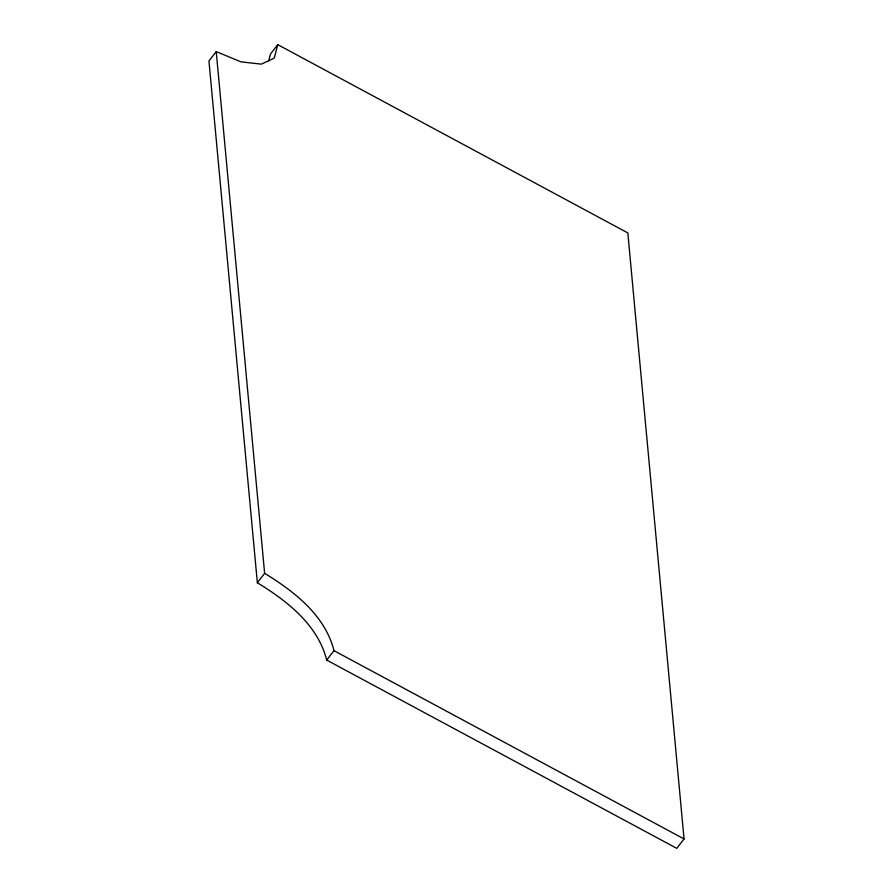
<?xml version="1.0" encoding="UTF-8"?>
<svg xmlns="http://www.w3.org/2000/svg" width="893" height="893" viewBox="0 0 893 893"><rect width="100%" height="100%" fill="white"/><g stroke="black" fill="none" stroke-linecap="round" stroke-linejoin="round"><path stroke-width="1.34" d="M268.737 60.791L270.479 54.06L277.756 44.65L627.824 232.917L684.049 838.94L676.771 848.35L326.693 660.083C317.875 624.799 286.966 600.866 257.351 582.749L208.951 61.014L216.229 51.604L240.976 61.863L261.359 64.14L274.274 58.101L277.756 44.65M257.351 582.749L264.629 573.328L216.229 51.604M326.693 660.083L333.982 650.662C325.152 615.389 294.244 591.445 264.629 573.328M333.982 650.662L684.049 838.94"/></g></svg>
